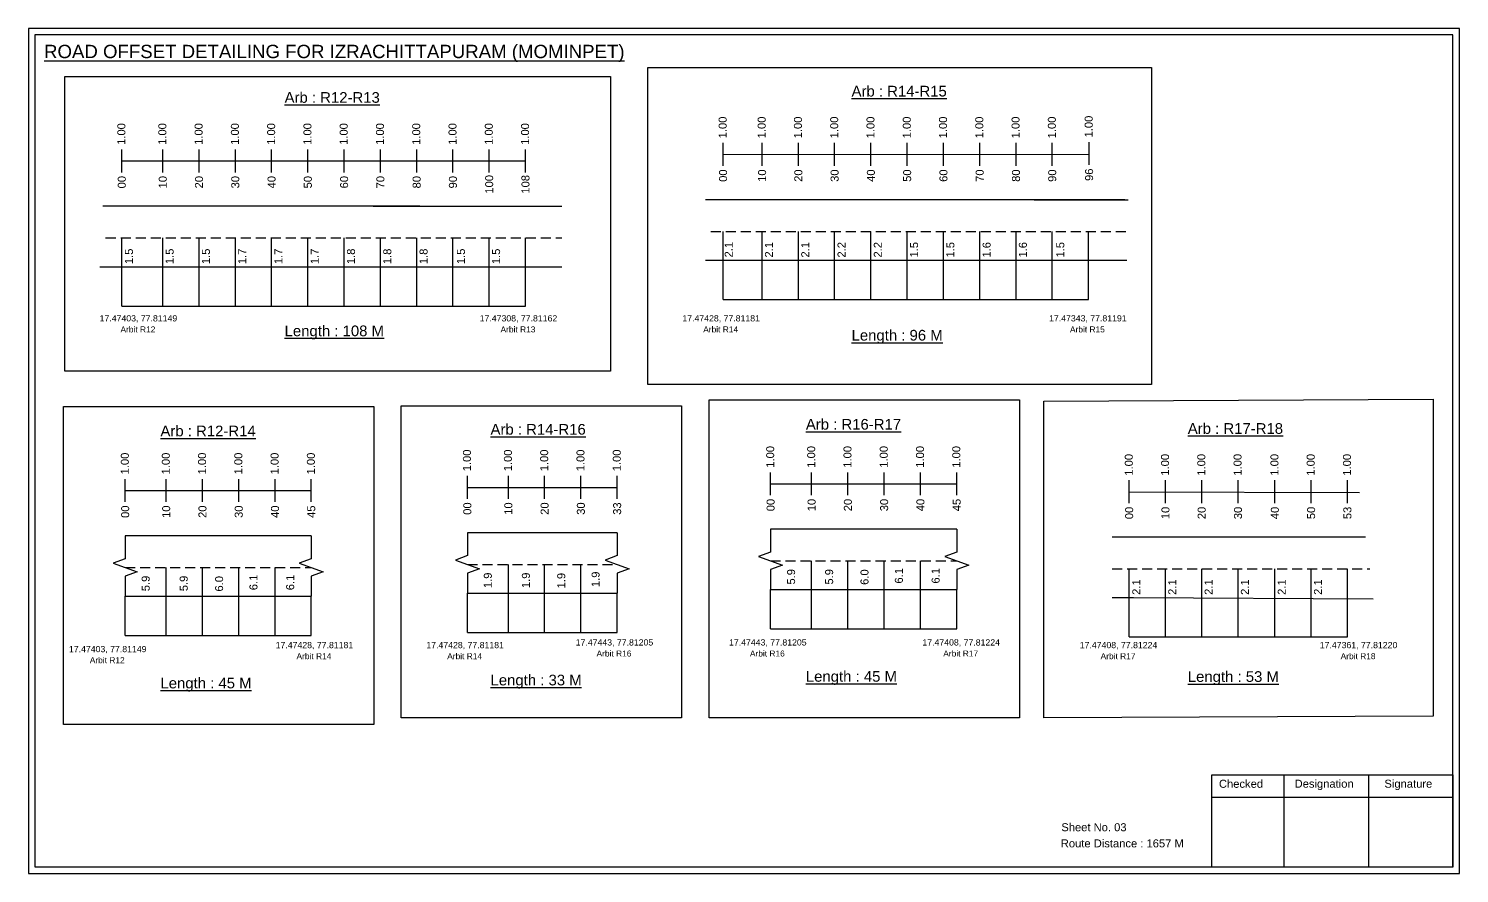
# Model space of a CAD drawing. Header units: inches. Extents: x 582 to 4003, y 45 to 362.
# Drawn here: x 2055 to 2591, y 46 to 362 of the extents above; entities that cross this region are included whole.
import ezdxf

# ---------------------------------------------------------------- set-up
doc = ezdxf.new("R2010")
doc.units = ezdxf.units.IN
doc.header["$MEASUREMENT"] = 0
doc.linetypes.add('DASHED2', pattern=[0.375, 0.25, -0.125])
doc.layers.add('PDF_Geometry', color=7, linetype='Continuous')
doc.layers.add('PDF_Text', color=5, linetype='Continuous')
doc.styles.add('PDF Arial', font='arial.ttf')
doc.styles.get("Standard").update_dxf_attribs({"font": 'arial.ttf'})

msp = doc.modelspace()

# ---------------------------------------------------------------- linework, layer by layer
at = {"color": 217, "true_color": 0x93278f}
for p, q in [((2089.82, 308.55), (2089.82, 317.11)), ((2105.19, 308.55), (2105.19, 317.11)), ((2118.79, 308.55), (2118.79, 317.11)), ((2132.39, 308.55), (2132.39, 317.11)), ((2145.99, 308.55), (2145.99, 317.11)), ((2159.59, 308.55), (2159.59, 317.11)), ((2173.19, 308.55), (2173.19, 317.11)), ((2186.79, 308.55), (2186.79, 317.11)), ((2200.39, 308.55), (2200.39, 317.11)), ((2213.99, 308.55), (2213.99, 317.11)), ((2227.59, 308.55), (2227.59, 317.11)), ((2241.19, 308.55), (2241.19, 317.11)), ((2315.27, 311.02), (2315.27, 319.58)), ((2329.9, 311.02), (2329.9, 319.58)), ((2343.5, 311.02), (2343.5, 319.58)), ((2357.1, 311.02), (2357.1, 319.58)), ((2370.7, 311.02), (2370.7, 319.58)), ((2384.3, 311.02), (2384.3, 319.58)), ((2397.9, 311.02), (2397.9, 319.58)), ((2411.5, 311.02), (2411.5, 319.58)), ((2425.1, 311.02), (2425.1, 319.58)), ((2438.7, 311.02), (2438.7, 319.58)), ((2452.53, 311.35), (2452.53, 319.9)), ((2089.82, 312.82), (2241.19, 312.82)), ((2315.27, 315.3), (2452.53, 315.38)), ((2091.1, 185.01), (2091.1, 193.57)), ((2106.47, 185.01), (2106.47, 193.57)), ((2120.07, 185.01), (2120.07, 193.57)), ((2133.67, 185.01), (2133.67, 193.57)), ((2147.27, 185.01), (2147.27, 193.57)), ((2160.87, 185.01), (2160.87, 193.57)), ((2219.4, 186.18), (2219.4, 194.74)), ((2234.76, 186.18), (2234.76, 194.74)), ((2248.36, 186.18), (2248.36, 194.74)), ((2261.96, 186.18), (2261.96, 194.74)), ((2275.56, 186.18), (2275.56, 194.74)), ((2333.1, 187.51), (2333.1, 196.07)), ((2348.47, 187.51), (2348.47, 196.07)), ((2362.07, 187.51), (2362.07, 196.07)), ((2375.67, 187.51), (2375.67, 196.07)), ((2389.27, 187.51), (2389.27, 196.07)), ((2402.87, 187.51), (2402.87, 196.07)), ((2091.1, 189.28), (2160.87, 189.28)), ((2219.4, 190.45), (2275.56, 190.45)), ((2333.1, 191.78), (2402.87, 191.78)), ((2467.54, 184.55), (2467.54, 193.11)), ((2467.54, 188.82), (2553.87, 188.58)), ((2481.14, 184.55), (2481.14, 193.11)), ((2494.74, 184.55), (2494.74, 193.11)), ((2508.34, 184.55), (2508.34, 193.11)), ((2522.16, 184.55), (2522.16, 193.11)), ((2535.76, 184.55), (2535.76, 193.11)), ((2549.36, 184.55), (2549.36, 193.11))]:
    msp.add_line(p, q, dxfattribs=at)
for p, q in [((2201.59, 295.83), (2082.73, 295.83)), ((2184.11, 295.83), (2254.79, 295.83)), ((2465.96, 298.3), (2308.72, 298.3)), ((2431.96, 298.3), (2467.21, 298.3)), ((2315.27, 260.88), (2315.27, 286.41)), ((2329.9, 260.88), (2329.9, 286.41)), ((2343.5, 260.88), (2343.5, 286.41)), ((2357.1, 260.88), (2357.1, 286.41)), ((2370.7, 260.88), (2370.7, 286.41)), ((2384.3, 260.88), (2384.3, 286.41)), ((2397.9, 260.88), (2397.9, 286.41)), ((2411.5, 260.88), (2411.5, 286.41)), ((2425.1, 260.88), (2425.1, 286.41)), ((2438.7, 260.88), (2438.7, 286.41)), ((2452.3, 260.88), (2452.3, 286.41)), ((2089.82, 258.41), (2089.82, 283.95)), ((2105.19, 258.41), (2105.19, 283.95)), ((2118.79, 258.41), (2118.79, 283.95)), ((2132.39, 258.41), (2132.39, 283.95)), ((2145.99, 258.41), (2145.99, 283.95)), ((2159.59, 258.41), (2159.59, 283.95)), ((2173.19, 258.41), (2173.19, 283.95)), ((2186.79, 258.41), (2186.79, 283.95)), ((2200.39, 258.41), (2200.39, 283.95)), ((2213.99, 258.41), (2213.99, 283.95)), ((2227.59, 258.41), (2227.59, 283.95)), ((2241.19, 258.41), (2241.19, 283.95)), ((2308.72, 275.61), (2340.83, 275.61)), ((2340.83, 275.61), (2466.65, 275.61)), ((2081.53, 273.14), (2254.79, 273.14)), ((2160.87, 172.29), (2091.1, 172.29)), ((2275.56, 173.46), (2219.4, 173.46)), ((2402.87, 174.79), (2333.1, 174.79)), ((2556.09, 171.83), (2461.13, 171.83)), ((2234.76, 136.04), (2234.76, 161.58)), ((2248.36, 136.04), (2248.36, 161.58)), ((2261.96, 136.04), (2261.96, 161.58)), ((2348.47, 137.37), (2348.47, 162.91)), ((2362.07, 137.37), (2362.07, 162.91)), ((2375.67, 137.37), (2375.67, 162.91)), ((2389.27, 137.37), (2389.27, 162.91)), ((2106.47, 134.87), (2106.47, 160.41)), ((2120.07, 134.87), (2120.07, 160.41)), ((2133.67, 134.87), (2133.67, 160.41)), ((2147.27, 134.87), (2147.27, 160.41)), ((2467.54, 134.41), (2467.54, 159.94)), ((2481.14, 134.41), (2481.14, 159.94)), ((2494.74, 134.41), (2494.74, 159.94)), ((2508.34, 134.41), (2508.34, 159.94)), ((2522.16, 134.41), (2522.16, 159.94)), ((2535.76, 134.41), (2535.76, 159.94)), ((2549.36, 134.41), (2549.36, 159.94)), ((2219.4, 150.78), (2275.56, 150.78)), ((2219.4, 136.04), (2219.4, 150.78)), ((2275.56, 136.04), (2275.56, 150.78)), ((2333.1, 152.11), (2402.87, 152.11)), ((2333.1, 137.37), (2333.1, 152.11)), ((2402.87, 137.37), (2402.87, 152.11)), ((2091.1, 149.61), (2160.87, 149.61)), ((2091.1, 134.87), (2091.1, 149.61)), ((2160.87, 134.87), (2160.87, 149.61)), ((2461.13, 149.14), (2469.19, 149.14)), ((2469.19, 149.14), (2559.04, 148.64))]:
    msp.add_line(p, q)
at = {"linetype": 'DASHED2', "ltscale": 15}
for p, q in [((2310.65, 286.41), (2466.95, 286.41)), ((2083.76, 283.95), (2254.79, 283.95)), ((2219.4, 161.58), (2275.56, 161.58)), ((2333.1, 162.91), (2402.87, 162.91)), ((2091.1, 160.41), (2160.87, 160.41)), ((2461.13, 159.94), (2557.81, 159.94))]:
    msp.add_line(p, q, dxfattribs=at)
at = {"color": 5}
for p, q in [((2089.82, 258.41), (2241.19, 258.41)), ((2315.27, 260.88), (2452.3, 260.88)), ((2091.1, 134.87), (2160.87, 134.87)), ((2219.4, 136.04), (2275.56, 136.04)), ((2333.1, 137.37), (2402.87, 137.37)), ((2467.54, 134.41), (2549.36, 134.43))]:
    msp.add_line(p, q, dxfattribs=at)
for points in [[(2068.5, 344.5), (2273.06, 344.5), (2273.06, 234), (2068.5, 234)], [(2287, 347.82), (2475.92, 347.82), (2475.92, 229), (2287, 229)], [(2068, 220.71), (2184.35, 220.71), (2184.35, 101.5), (2068, 101.5)], [(2194.5, 221.01), (2299.67, 221.01), (2299.67, 104), (2194.5, 104)], [(2310, 223.21), (2426.35, 223.21), (2426.35, 104), (2310, 104)], [(2435.5, 222.82), (2581.54, 223.49), (2581.54, 104.67), (2435.5, 104)]]:
    msp.add_lwpolyline(points, close=True)
at = {"linetype": 'Continuous'}
for points in [[(2091.1, 172.29), (2091.1, 163.68), (2086.6, 162.04), (2095.6, 158.77), (2091.1, 157.13), (2091.1, 149.61)], [(2160.87, 172.29), (2160.87, 163.68), (2156.37, 162.04), (2165.37, 158.77), (2160.87, 157.13), (2160.87, 149.61)], [(2219.4, 173.46), (2219.4, 164.85), (2214.9, 163.21), (2223.89, 159.94), (2219.4, 158.3), (2219.4, 150.78)], [(2275.56, 173.46), (2275.56, 164.85), (2271.07, 163.21), (2280.06, 159.94), (2275.56, 158.3), (2275.56, 150.78)], [(2275.56, 173.46), (2275.56, 164.85), (2271.07, 163.21), (2280.06, 159.94), (2275.56, 158.3), (2275.56, 150.78)], [(2333.1, 174.79), (2333.1, 166.18), (2328.6, 164.54), (2337.6, 161.27), (2333.1, 159.63), (2333.1, 152.11)], [(2402.87, 174.79), (2402.87, 166.18), (2398.37, 164.54), (2407.37, 161.27), (2402.87, 159.63), (2402.87, 152.11)]]:
    msp.add_lwpolyline(points, dxfattribs=at)
at = {"layer": 'PDF_Geometry'}
for points in [[(2054.87, 362.44), (2054.87, 45.73), (2591.34, 45.73), (2591.34, 362.44)], [(2057.2, 360.11), (2057.2, 48.15), (2588.92, 48.15), (2588.92, 360.11)]]:
    msp.add_lwpolyline(points, close=True, dxfattribs=at)
at = {"layer": 'PDF_Geometry', "color": 242, "true_color": 0xcc1f26}
msp.add_lwpolyline([(2588.92, 48.05), (2498.58, 48.05), (2498.58, 82.67), (2588.92, 82.67)], close=True, dxfattribs=at)
for points in [[(2525.56, 82.67), (2525.56, 48.05)], [(2557.29, 82.67), (2557.29, 48.05)], [(2498.58, 74.29), (2588.92, 74.29)]]:
    msp.add_lwpolyline(points, dxfattribs=at)

# ---------------------------------------------------------------- texts
at = {"color": 242, "true_color": 0xcd2027}
for s, height, p in [('%%UROAD OFFSET DETAILING FOR IZRACHITTAPURAM (MOMINPET)', 5, (2060.65, 351.37)), ('%%UArb : R12-R13', 4, (2150.85, 334.63)), ('%%UArb : R14-R15', 4, (2363.44, 336.99)), ('%%ULength : 108 M', 4, (2150.85, 247.13)), ('%%ULength : 96 M', 4, (2363.44, 245.49)), ('%%UArb : R16-R17', 4, (2346.3, 212.09)), ('%%UArb : R17-R18', 4, (2489.51, 210.52)), ('%%UArb : R12-R14', 4, (2104.3, 209.59)), ('%%UArb : R14-R16', 4, (2228.07, 210.21)), ('%%ULength : 45 M', 4, (2104.3, 115.09)), ('%%ULength : 33 M', 4, (2228.07, 116.21)), ('%%ULength : 45 M', 4, (2346.3, 117.59)), ('%%ULength : 53 M', 4, (2489.51, 117.52))]:
    msp.add_text(s, height=height, dxfattribs=at).set_placement(p)
at = {"color": 217, "true_color": 0x93278f}
for s, p in [('1.00', (2316.6, 321.31)), ('1.00', (2331.23, 321.31)), ('1.00', (2344.83, 321.31)), ('1.00', (2358.43, 321.31)), ('1.00', (2372.03, 321.31)), ('1.00', (2385.63, 321.31)), ('1.00', (2399.23, 321.31)), ('1.00', (2412.83, 321.31)), ('1.00', (2426.43, 321.31)), ('1.00', (2440.03, 321.31)), ('1.00', (2453.85, 321.64)), ('1.00', (2091.14, 318.85)), ('1.00', (2106.51, 318.85)), ('1.00', (2120.11, 318.85)), ('1.00', (2133.71, 318.85)), ('1.00', (2147.31, 318.85)), ('1.00', (2160.91, 318.85)), ('1.00', (2174.51, 318.85)), ('1.00', (2188.11, 318.85)), ('1.00', (2201.71, 318.85)), ('1.00', (2215.31, 318.85)), ('1.00', (2228.91, 318.85)), ('1.00', (2242.51, 318.85)), ('00', (2091.29, 302.53)), ('10', (2106.66, 302.53)), ('20', (2120.26, 302.53)), ('30', (2133.86, 302.53)), ('40', (2147.46, 302.53)), ('50', (2161.06, 302.53)), ('60', (2174.66, 302.53)), ('70', (2188.26, 302.53)), ('80', (2201.86, 302.53)), ('90', (2215.46, 302.53)), ('100', (2229.06, 300.57)), ('108', (2242.66, 300.57)), ('00', (2316.75, 304.99)), ('10', (2331.38, 304.99)), ('20', (2344.98, 304.99)), ('30', (2358.58, 304.99)), ('40', (2372.18, 304.99)), ('50', (2385.78, 304.99)), ('60', (2399.38, 304.99)), ('70', (2412.98, 304.99)), ('80', (2426.58, 304.99)), ('90', (2440.18, 304.99)), ('96', (2454, 305.32)), ('1.00', (2220.72, 196.48)), ('1.00', (2236.09, 196.48)), ('1.00', (2249.69, 196.48)), ('1.00', (2263.29, 196.48)), ('1.00', (2276.89, 196.48)), ('1.00', (2334.43, 197.81)), ('1.00', (2349.8, 197.81)), ('1.00', (2363.4, 197.81)), ('1.00', (2377, 197.81)), ('1.00', (2390.6, 197.81)), ('1.00', (2404.2, 197.81)), ('1.00', (2092.43, 195.31)), ('1.00', (2107.8, 195.31)), ('1.00', (2121.4, 195.31)), ('1.00', (2135, 195.31)), ('1.00', (2148.6, 195.31)), ('1.00', (2162.2, 195.31)), ('1.00', (2468.87, 194.84)), ('1.00', (2482.47, 194.84)), ('1.00', (2496.07, 194.84)), ('1.00', (2509.67, 194.84)), ('1.00', (2523.49, 194.84)), ('1.00', (2537.09, 194.84)), ('1.00', (2550.69, 194.84)), ('00', (2092.58, 178.99)), ('10', (2107.95, 178.99)), ('20', (2121.55, 178.99)), ('30', (2135.15, 178.99)), ('40', (2148.75, 178.99)), ('45', (2162.35, 178.99)), ('00', (2220.87, 180.16)), ('10', (2236.24, 180.16)), ('20', (2249.84, 180.16)), ('30', (2263.44, 180.16)), ('33', (2277.04, 180.16)), ('00', (2334.58, 181.49)), ('10', (2349.95, 181.49)), ('20', (2363.55, 181.49)), ('30', (2377.15, 181.49)), ('40', (2390.75, 181.49)), ('45', (2404.35, 181.49)), ('00', (2469.02, 178.52)), ('10', (2482.62, 178.52)), ('20', (2496.22, 178.52)), ('30', (2509.82, 178.52)), ('40', (2523.64, 178.52)), ('50', (2537.24, 178.52)), ('53', (2550.84, 178.52))]:
    msp.add_text(s, height=3, rotation=90, dxfattribs=at).set_placement(p)
for s, p in [('1.5', (2093.99, 274.14)), ('1.5', (2109.25, 274.14)), ('1.5', (2122.85, 274.14)), ('1.7', (2136.45, 274.14)), ('1.7', (2150.05, 274.14)), ('1.7', (2163.65, 274.14)), ('1.8', (2177.25, 274.14)), ('1.8', (2190.85, 274.14)), ('1.8', (2204.45, 274.14)), ('1.5', (2218.48, 274.14)), ('1.5', (2231.65, 274.14)), ('2.1', (2318.87, 276.66)), ('2.1', (2333.97, 276.61)), ('2.1', (2347.57, 276.61)), ('2.2', (2361.17, 276.61)), ('2.2', (2374.77, 276.61)), ('1.5', (2388.37, 276.61)), ('1.5', (2401.97, 276.61)), ('1.6', (2415.57, 276.61)), ('1.6', (2429.17, 276.61)), ('1.5', (2443.2, 276.61)), ('5.9', (2100.26, 151.51)), ('5.9', (2114.53, 151.51)), ('6.0', (2127.79, 151.39)), ('6.1', (2140.68, 151.89)), ('6.1', (2154.45, 151.89)), ('1.9', (2228.55, 152.68)), ('1.9', (2242.82, 152.68)), ('1.9', (2256.08, 152.56)), ('1.9', (2268.97, 153.06)), ('5.9', (2342.26, 154.01)), ('5.9', (2356.53, 154.01)), ('6.0', (2369.79, 153.89)), ('6.1', (2382.68, 154.39)), ('6.1', (2396.45, 154.39)), ('2.1', (2471.72, 150.14)), ('2.1', (2485.21, 150.14)), ('2.1', (2498.81, 150.14)), ('2.1', (2512.41, 150.14)), ('2.1', (2526.23, 150.14)), ('2.1', (2539.83, 150.14))]:
    msp.add_text(s, height=3, rotation=90).set_placement(p)
at = {"color": 5}
for s, height, p in [('17.47403, 77.81149', 2.34, (2081.5, 252.66)), ('17.47308, 77.81162', 2.34, (2224, 252.66)), ('17.47428, 77.81181', 2.34, (2300, 252.66)), ('17.47343, 77.81191', 2.34, (2437.5, 252.66)), ('Arbit R12', 2.246, (2089.32, 248.54)), ('Arbit R13', 2.246, (2231.82, 248.54)), ('Arbit R14', 2.246, (2307.82, 248.54)), ('Arbit R15', 2.246, (2445.32, 248.54)), ('17.47403, 77.81149', 2.34, (2070, 128.66)), ('17.47428, 77.81181', 2.34, (2147.5, 130.16)), ('17.47428, 77.81181', 2.34, (2204, 130.16)), ('17.47443, 77.81205', 2.34, (2260, 131.16)), ('Arbit R16', 2.246, (2267.82, 127.04)), ('17.47443, 77.81205', 2.34, (2317.5, 131.16)), ('Arbit R16', 2.246, (2325.32, 127.04)), ('17.47408, 77.81224', 2.34, (2390, 131.16)), ('Arbit R17', 2.246, (2397.82, 127.04)), ('17.47408, 77.81224', 2.34, (2449, 130.16)), ('17.47361, 77.81220', 2.34, (2539, 130.16)), ('Arbit R12', 2.246, (2077.82, 124.54)), ('Arbit R14', 2.246, (2155.32, 126.04)), ('Arbit R14', 2.246, (2211.82, 126.04)), ('Arbit R17', 2.246, (2456.82, 126.04)), ('Arbit R18', 2.246, (2546.82, 126.04))]:
    msp.add_text(s, height=height, dxfattribs=at).set_placement(p)
for s, p in [('Sheet No. 03', (2442.08, 61.53)), ('Route Distance : 1657 M', (2441.89, 55.48))]:
    msp.add_text(s, height=3).set_placement(p)
at = {"layer": 'PDF_Text', "color": 7, "attachment_point": 7, "style": 'PDF Arial'}
for s, insert, char_height in [('Checked', (2501.19, 77.78), 3.001), ('Designation', (2529.56, 76.95), 3.0006), ('Signature', (2563.24, 76.95), 3.001)]:
    msp.add_mtext(s, dxfattribs=dict(at, insert=insert, char_height=char_height))

doc.saveas('drawing.dxf')
